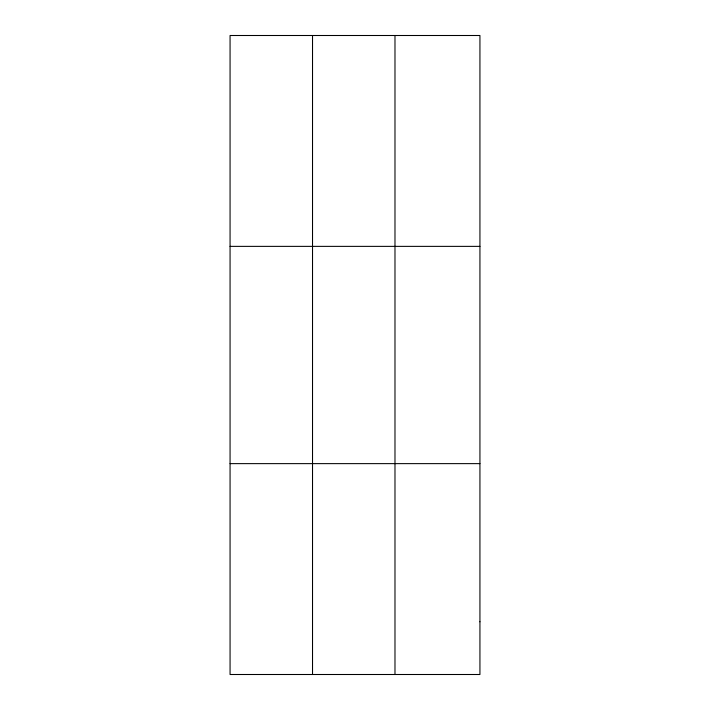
<?xml version="1.0" encoding="UTF-8"?>
<svg xmlns="http://www.w3.org/2000/svg" width="710" height="710" viewBox="0 0 710 710"><rect width="100%" height="100%" fill="white"/><g stroke="black" fill="none" stroke-linecap="round" stroke-linejoin="round"><path stroke-width="1.06" d="M312.524 35.5L312.524 674.5M394.982 35.5L394.982 674.5M230.067 246.37L479.933 246.37M230.067 463.63L479.933 463.63M479.933 621.783L479.933 674.5L230.067 674.5L230.067 35.5L479.933 35.5L479.933 621.783"/></g></svg>
